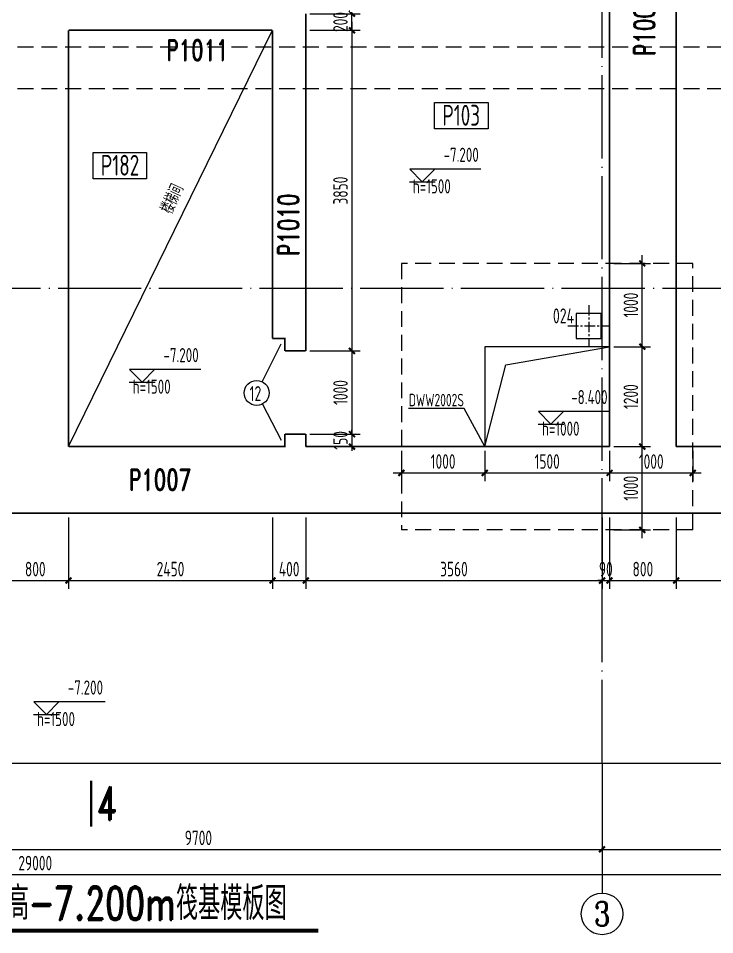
# Model space of a CAD drawing. Extents: x 214073 to 274589, y -287361 to -130190.
# Drawn here: x 235169 to 243536, y -216839 to -205833 of the extents above; entities that cross this region are included whole.
import ezdxf
from ezdxf.enums import TextEntityAlignment as Align

# ---------------------------------------------------------------- set-up
doc = ezdxf.new("R2010")
doc.units = 0
doc.header["$LTSCALE"] = 500
doc.header["$MEASUREMENT"] = 0
for name, pattern in [('CENTER', [2, 1.25, -0.25, 0.25, -0.25]), ('DASHED', [19.05, 12.7, -6.35]), ('DOTE', [2.42, 2, -0.2, 0.02, -0.2])]:
    doc.linetypes.add(name, pattern=pattern)
doc.layers.get('0').update_dxf_attribs({"linetype": 'CONTINUOUS'})
doc.layers.get('Defpoints').update_dxf_attribs({"linetype": 'CONTINUOUS'})
for name, color, linetype in [('1_3PR_CIVI_D', 7, 'CONTINUOUS'), ('1_3PR_CIVI_E', 7, 'CONTINUOUS'), ('AXIS', 3, 'CONTINUOUS'), ('AXIS_TEXT', 7, 'CONTINUOUS'), ('PRDWWP', 7, 'CONTINUOUS'), ('PRDWWP_CenterLine', 7, 'CONTINUOUS'), ('PRFWWT_Mark', 7, 'CONTINUOUS'), ('UNSET_OpenLine', 7, 'CONTINUOUS'), ('提资', 6, 'CONTINUOUS'), ('用于构件、墙体看线', 7, 'CONTINUOUS')]:
    doc.layers.add(name, color=color, linetype=linetype)
doc.styles.add('_TCH_AXIS', font='complex_.ttf', dxfattribs={"bigfont": 'GBCBIG'})
doc.styles.add('COMPLEX', font='COMPLEX')
doc.styles.add('romand', font='romand.shx', dxfattribs={"width": 0.7, "height": 200, "bigfont": 'OCHINESE.shx'})
doc.styles.add('TSSD_Dimension', font='Tssdeng.shx', dxfattribs={"width": 0.7, "bigfont": 'tssdchn.shx'})
doc.styles.add('TSSD_Label', font='Tssdeng.shx', dxfattribs={"width": 0.7, "bigfont": 'hztxt.shx'})
doc.styles.add('TSSD_Rein', font='Tssdeng.shx', dxfattribs={"width": 0.7, "bigfont": 'hztxt.shx'})
doc.styles.add('轴线', font='tssdeng.shx', dxfattribs={"width": 0.7, "bigfont": 'tssdchn.shx'})
doc.dimstyles.new('_TCH_ARCH&&100', dxfattribs={"dimtxt": 175, "dimasz": 50, "dimexe": 100, "dimexo": 50, "dimgap": 50, "dimtad": 1, "dimdec": 0, "dimtxsty": 'TSSD_Rein', "dimblk": 'ARCHTICK', "dimcen": 2.5, "dimdle": 100, "dimclrd": 3, "dimclrt": 7, "dimazin": 2, "dimtfac": 1, "dimtdec": 0, "dimtix": 1, "dimtmove": 2, "dimatfit": 3, "dimarcsym": 0})

# ---------------------------------------------------------------- blocks, each defined once
blk = doc.blocks.new('_AXISO')
blk.add_circle((0, 0), 0.5)
at = {"layer": 'AXIS_TEXT', "style": 'COMPLEX', "width": 1.041667}
blk.add_attdef('A', text='', height=0.56, dxfattribs=at).set_placement((-0.25, -0.28), (0.25, -0.28), align=Align.FIT)
blk = doc.blocks.new('_ArchTick')
at = {"color": 0, "const_width": 0.5}
blk.add_lwpolyline([(-0.71, -0.71), (0.71, 0.71)], dxfattribs=at)
blk = doc.blocks.new('*D2827')
at = {"layer": '1_3PR_CIVI_E', "color": 0, "linetype": 'ByBlock', "lineweight": -2, "transparency": 16777216}
for p, q in [((220873, -214827), (220873, -216217)), ((249873, -214827), (249873, -216217))]:
    blk.add_line(p, q, dxfattribs=at)
at = {"layer": '1_3PR_CIVI_E', "color": 3, "linetype": 'ByBlock', "lineweight": -2, "transparency": 16777216}
blk.add_line((220773, -216117), (249973, -216117), dxfattribs=at)
at = {"layer": 'Defpoints', "color": 0, "linetype": 'ByBlock', "transparency": 16777216}
for p in [(220873, -214777), (249873, -214777), (249873, -216117)]:
    blk.add_point(p, dxfattribs=at)
at = {"layer": '1_3PR_CIVI_E', "color": 3, "linetype": 'ByBlock', "lineweight": -2, "transparency": 16777216, "xscale": 50, "yscale": 50, "zscale": 50, "rotation": 180}
blk.add_blockref('_ArchTick', (220873, -216117), dxfattribs=at)
at = {"layer": '1_3PR_CIVI_E', "color": 3, "linetype": 'ByBlock', "lineweight": -2, "transparency": 16777216, "xscale": 50, "yscale": 50, "zscale": 50}
blk.add_blockref('_ArchTick', (249873, -216117), dxfattribs=at)
at = {"layer": '1_3PR_CIVI_E', "color": 7, "linetype": 'ByBlock', "transparency": 16777216, "insert": (235373, -215979), "char_height": 175, "attachment_point": 5, "style": 'TSSD_Rein'}
blk.add_mtext('\\A1;29000', dxfattribs=at)
blk = doc.blocks.new('*D2829')
at = {"layer": '1_3PR_CIVI_E', "color": 0, "linetype": 'ByBlock', "lineweight": -2, "transparency": 16777216}
for p, q in [((232483, -214827), (232483, -215914)), ((242183, -214827), (242183, -215914))]:
    blk.add_line(p, q, dxfattribs=at)
at = {"layer": '1_3PR_CIVI_E', "color": 3, "linetype": 'ByBlock', "lineweight": -2, "transparency": 16777216}
blk.add_line((232383, -215814), (242283, -215814), dxfattribs=at)
at = {"layer": 'Defpoints', "color": 0, "linetype": 'ByBlock', "transparency": 16777216}
for p in [(232483, -214777), (242183, -214777), (242183, -215814)]:
    blk.add_point(p, dxfattribs=at)
at = {"layer": '1_3PR_CIVI_E', "color": 3, "linetype": 'ByBlock', "lineweight": -2, "transparency": 16777216, "xscale": 50, "yscale": 50, "zscale": 50, "rotation": 180}
blk.add_blockref('_ArchTick', (232483, -215814), dxfattribs=at)
at = {"layer": '1_3PR_CIVI_E', "color": 3, "linetype": 'ByBlock', "lineweight": -2, "transparency": 16777216, "xscale": 50, "yscale": 50, "zscale": 50}
blk.add_blockref('_ArchTick', (242183, -215814), dxfattribs=at)
at = {"layer": '1_3PR_CIVI_E', "color": 7, "linetype": 'ByBlock', "transparency": 16777216, "insert": (237333, -215676), "char_height": 175, "attachment_point": 5, "style": 'TSSD_Rein'}
blk.add_mtext('\\A1;9700', dxfattribs=at)
blk = doc.blocks.new('*D2832')
at = {"layer": '1_3PR_CIVI_E', "color": 0, "linetype": 'ByBlock', "lineweight": -2, "transparency": 16777216}
for p, q in [((242183, -214827), (242183, -215914)), ((249873, -214827), (249873, -215914))]:
    blk.add_line(p, q, dxfattribs=at)
at = {"layer": '1_3PR_CIVI_E', "color": 3, "linetype": 'ByBlock', "lineweight": -2, "transparency": 16777216}
blk.add_line((242083, -215814), (249973, -215814), dxfattribs=at)
at = {"layer": 'Defpoints', "color": 0, "linetype": 'ByBlock', "transparency": 16777216}
for p in [(242183, -214777), (249873, -214777), (249873, -215814)]:
    blk.add_point(p, dxfattribs=at)
at = {"layer": '1_3PR_CIVI_E', "color": 3, "linetype": 'ByBlock', "lineweight": -2, "transparency": 16777216, "xscale": 50, "yscale": 50, "zscale": 50, "rotation": 180}
blk.add_blockref('_ArchTick', (242183, -215814), dxfattribs=at)
at = {"layer": '1_3PR_CIVI_E', "color": 3, "linetype": 'ByBlock', "lineweight": -2, "transparency": 16777216, "xscale": 50, "yscale": 50, "zscale": 50}
blk.add_blockref('_ArchTick', (249873, -215814), dxfattribs=at)
at = {"layer": '1_3PR_CIVI_E', "color": 7, "linetype": 'ByBlock', "transparency": 16777216, "insert": (246028, -215676), "char_height": 175, "attachment_point": 5, "style": 'TSSD_Rein'}
blk.add_mtext('\\A1;7690', dxfattribs=at)
blk = doc.blocks.new('*D2842')
at = {"layer": '1_3PR_CIVI_E', "color": 0, "linetype": 'ByBlock', "lineweight": -2, "transparency": 16777216}
for p, q in [((234973, -211827), (234973, -212685)), ((235773, -211827), (235773, -212685))]:
    blk.add_line(p, q, dxfattribs=at)
at = {"layer": '1_3PR_CIVI_E', "color": 3, "linetype": 'ByBlock', "lineweight": -2, "transparency": 16777216}
blk.add_line((234873, -212585), (235873, -212585), dxfattribs=at)
at = {"layer": 'Defpoints', "color": 0, "linetype": 'ByBlock', "transparency": 16777216}
for p in [(234973, -211777), (235773, -211777), (235773, -212585)]:
    blk.add_point(p, dxfattribs=at)
at = {"layer": '1_3PR_CIVI_E', "color": 3, "linetype": 'ByBlock', "lineweight": -2, "transparency": 16777216, "xscale": 50, "yscale": 50, "zscale": 50, "rotation": 180}
blk.add_blockref('_ArchTick', (234973, -212585), dxfattribs=at)
at = {"layer": '1_3PR_CIVI_E', "color": 3, "linetype": 'ByBlock', "lineweight": -2, "transparency": 16777216, "xscale": 50, "yscale": 50, "zscale": 50}
blk.add_blockref('_ArchTick', (235773, -212585), dxfattribs=at)
at = {"layer": '1_3PR_CIVI_E', "color": 7, "linetype": 'ByBlock', "transparency": 16777216, "insert": (235373, -212448), "char_height": 175, "attachment_point": 5, "style": 'TSSD_Rein'}
blk.add_mtext('\\A1;800', dxfattribs=at)
blk = doc.blocks.new('*D2843')
at = {"layer": '1_3PR_CIVI_E', "color": 0, "linetype": 'ByBlock', "lineweight": -2, "transparency": 16777216}
for p, q in [((235773, -211827), (235773, -212685)), ((238223, -211827), (238223, -212685))]:
    blk.add_line(p, q, dxfattribs=at)
at = {"layer": '1_3PR_CIVI_E', "color": 3, "linetype": 'ByBlock', "lineweight": -2, "transparency": 16777216}
blk.add_line((235673, -212585), (238323, -212585), dxfattribs=at)
at = {"layer": 'Defpoints', "color": 0, "linetype": 'ByBlock', "transparency": 16777216}
for p in [(235773, -211777), (238223, -211777, 0), (238223, -212585)]:
    blk.add_point(p, dxfattribs=at)
at = {"layer": '1_3PR_CIVI_E', "color": 3, "linetype": 'ByBlock', "lineweight": -2, "transparency": 16777216, "xscale": 50, "yscale": 50, "zscale": 50, "rotation": 180}
blk.add_blockref('_ArchTick', (235773, -212585), dxfattribs=at)
at = {"layer": '1_3PR_CIVI_E', "color": 3, "linetype": 'ByBlock', "lineweight": -2, "transparency": 16777216, "xscale": 50, "yscale": 50, "zscale": 50}
blk.add_blockref('_ArchTick', (238223, -212585), dxfattribs=at)
at = {"layer": '1_3PR_CIVI_E', "color": 7, "linetype": 'ByBlock', "transparency": 16777216, "insert": (236998, -212448), "char_height": 175, "attachment_point": 5, "style": 'TSSD_Rein'}
blk.add_mtext('\\A1;2450', dxfattribs=at)
blk = doc.blocks.new('*D2846')
at = {"layer": '1_3PR_CIVI_E', "color": 0, "linetype": 'ByBlock', "lineweight": -2, "transparency": 16777216}
for p, q in [((238223, -211827), (238223, -212685)), ((238623, -211827), (238623, -212685))]:
    blk.add_line(p, q, dxfattribs=at)
at = {"layer": '1_3PR_CIVI_E', "color": 3, "linetype": 'ByBlock', "lineweight": -2, "transparency": 16777216}
blk.add_line((238123, -212585), (238723, -212585), dxfattribs=at)
at = {"layer": 'Defpoints', "color": 0, "linetype": 'ByBlock', "transparency": 16777216}
for p in [(238223, -211777, 0), (238623, -211777), (238623, -212585)]:
    blk.add_point(p, dxfattribs=at)
at = {"layer": '1_3PR_CIVI_E', "color": 3, "linetype": 'ByBlock', "lineweight": -2, "transparency": 16777216, "xscale": 50, "yscale": 50, "zscale": 50, "rotation": 180}
blk.add_blockref('_ArchTick', (238223, -212585), dxfattribs=at)
at = {"layer": '1_3PR_CIVI_E', "color": 3, "linetype": 'ByBlock', "lineweight": -2, "transparency": 16777216, "xscale": 50, "yscale": 50, "zscale": 50}
blk.add_blockref('_ArchTick', (238623, -212585), dxfattribs=at)
at = {"layer": '1_3PR_CIVI_E', "color": 7, "linetype": 'ByBlock', "transparency": 16777216, "insert": (238423, -212448), "char_height": 175, "attachment_point": 5, "style": 'TSSD_Rein'}
blk.add_mtext('\\A1;400', dxfattribs=at)
blk = doc.blocks.new('*D2847')
at = {"layer": '1_3PR_CIVI_E', "color": 0, "linetype": 'ByBlock', "lineweight": -2, "transparency": 16777216}
for p, q in [((238623, -211827), (238623, -212685)), ((242183, -211827), (242183, -212685))]:
    blk.add_line(p, q, dxfattribs=at)
at = {"layer": '1_3PR_CIVI_E', "color": 3, "linetype": 'ByBlock', "lineweight": -2, "transparency": 16777216}
blk.add_line((238523, -212585), (242283, -212585), dxfattribs=at)
at = {"layer": 'Defpoints', "color": 0, "linetype": 'ByBlock', "transparency": 16777216}
for p in [(238623, -211777), (242183, -211777, 0), (242183, -212585)]:
    blk.add_point(p, dxfattribs=at)
at = {"layer": '1_3PR_CIVI_E', "color": 3, "linetype": 'ByBlock', "lineweight": -2, "transparency": 16777216, "xscale": 50, "yscale": 50, "zscale": 50, "rotation": 180}
blk.add_blockref('_ArchTick', (238623, -212585), dxfattribs=at)
at = {"layer": '1_3PR_CIVI_E', "color": 3, "linetype": 'ByBlock', "lineweight": -2, "transparency": 16777216, "xscale": 50, "yscale": 50, "zscale": 50}
blk.add_blockref('_ArchTick', (242183, -212585), dxfattribs=at)
at = {"layer": '1_3PR_CIVI_E', "color": 7, "linetype": 'ByBlock', "transparency": 16777216, "insert": (240403, -212448), "char_height": 175, "attachment_point": 5, "style": 'TSSD_Rein'}
blk.add_mtext('\\A1;3560', dxfattribs=at)
blk = doc.blocks.new('*D2788')
at = {"layer": '1_3PR_CIVI_E', "color": 0, "linetype": 'ByBlock', "lineweight": -2, "transparency": 16777216}
for p, q in [((242273, -211827), (242273, -212685)), ((243073, -211827), (243073, -212685))]:
    blk.add_line(p, q, dxfattribs=at)
at = {"layer": '1_3PR_CIVI_E', "color": 3, "linetype": 'ByBlock', "lineweight": -2, "transparency": 16777216}
blk.add_line((242173, -212585), (243173, -212585), dxfattribs=at)
at = {"layer": 'Defpoints', "color": 0, "linetype": 'ByBlock', "transparency": 16777216}
for p in [(242273, -211777), (243073, -211777), (243073, -212585)]:
    blk.add_point(p, dxfattribs=at)
at = {"layer": '1_3PR_CIVI_E', "color": 3, "linetype": 'ByBlock', "lineweight": -2, "transparency": 16777216, "xscale": 50, "yscale": 50, "zscale": 50, "rotation": 180}
blk.add_blockref('_ArchTick', (242273, -212585), dxfattribs=at)
at = {"layer": '1_3PR_CIVI_E', "color": 3, "linetype": 'ByBlock', "lineweight": -2, "transparency": 16777216, "xscale": 50, "yscale": 50, "zscale": 50}
blk.add_blockref('_ArchTick', (243073, -212585), dxfattribs=at)
at = {"layer": '1_3PR_CIVI_E', "color": 7, "linetype": 'ByBlock', "transparency": 16777216, "insert": (242673, -212448), "char_height": 175, "attachment_point": 5, "style": 'TSSD_Rein'}
blk.add_mtext('\\A1;800', dxfattribs=at)
blk = doc.blocks.new('*D2789')
at = {"layer": '1_3PR_CIVI_E', "color": 0, "linetype": 'ByBlock', "lineweight": -2, "transparency": 16777216}
for p, q in [((243073, -211827), (243073, -212685)), ((249073, -211827), (249073, -212685))]:
    blk.add_line(p, q, dxfattribs=at)
at = {"layer": '1_3PR_CIVI_E', "color": 3, "linetype": 'ByBlock', "lineweight": -2, "transparency": 16777216}
blk.add_line((242973, -212585), (249173, -212585), dxfattribs=at)
at = {"layer": 'Defpoints', "color": 0, "linetype": 'ByBlock', "transparency": 16777216}
for p in [(243073, -211777), (249073, -211777, 0), (249073, -212585)]:
    blk.add_point(p, dxfattribs=at)
at = {"layer": '1_3PR_CIVI_E', "color": 3, "linetype": 'ByBlock', "lineweight": -2, "transparency": 16777216, "xscale": 50, "yscale": 50, "zscale": 50, "rotation": 180}
blk.add_blockref('_ArchTick', (243073, -212585), dxfattribs=at)
at = {"layer": '1_3PR_CIVI_E', "color": 3, "linetype": 'ByBlock', "lineweight": -2, "transparency": 16777216, "xscale": 50, "yscale": 50, "zscale": 50}
blk.add_blockref('_ArchTick', (249073, -212585), dxfattribs=at)
at = {"layer": '1_3PR_CIVI_E', "color": 7, "linetype": 'ByBlock', "transparency": 16777216, "insert": (246073, -212448), "char_height": 175, "attachment_point": 5, "style": 'TSSD_Rein'}
blk.add_mtext('\\A1;6000', dxfattribs=at)
blk = doc.blocks.new('*D2792')
at = {"layer": '1_3PR_CIVI_E', "color": 0, "linetype": 'ByBlock', "lineweight": -2, "transparency": 16777216}
for p, q in [((242183, -211827), (242183, -212685)), ((242273, -211827), (242273, -212685))]:
    blk.add_line(p, q, dxfattribs=at)
at = {"layer": '1_3PR_CIVI_E', "color": 3, "linetype": 'ByBlock', "lineweight": -2, "transparency": 16777216}
for p, q in [((242183, -212585), (242133, -212585)), ((242183, -212585), (242273, -212585)), ((242273, -212585), (242323, -212585))]:
    blk.add_line(p, q, dxfattribs=at)
at = {"layer": 'Defpoints', "color": 0, "linetype": 'ByBlock', "transparency": 16777216}
for p in [(242183, -211777, 0), (242273, -211777), (242273, -212585)]:
    blk.add_point(p, dxfattribs=at)
at = {"layer": '1_3PR_CIVI_E', "color": 3, "linetype": 'ByBlock', "lineweight": -2, "transparency": 16777216, "xscale": 50, "yscale": 50, "zscale": 50}
blk.add_blockref('_ArchTick', (242183, -212585), dxfattribs=at)
at = {"layer": '1_3PR_CIVI_E', "color": 3, "linetype": 'ByBlock', "lineweight": -2, "transparency": 16777216, "xscale": 50, "yscale": 50, "zscale": 50, "rotation": 180}
blk.add_blockref('_ArchTick', (242273, -212585), dxfattribs=at)
at = {"layer": '1_3PR_CIVI_E', "color": 7, "linetype": 'ByBlock', "transparency": 16777216, "insert": (242228, -212448), "char_height": 175, "attachment_point": 5, "style": 'TSSD_Rein'}
blk.add_mtext('\\A1;90', dxfattribs=at)
blk = doc.blocks.new('*D2793')
at = {"layer": '1_3PR_CIVI_E', "color": 3, "linetype": 'ByBlock', "lineweight": -2, "transparency": 16777216}
blk.add_line((242666, -211077), (242666, -209677), dxfattribs=at)
at = {"layer": '1_3PR_CIVI_E', "color": 0, "linetype": 'ByBlock', "lineweight": -2, "transparency": 16777216}
for p, q in [((242323, -209777), (242766, -209777)), ((242323, -210977), (242766, -210977))]:
    blk.add_line(p, q, dxfattribs=at)
at = {"layer": 'Defpoints', "color": 0, "linetype": 'ByBlock', "transparency": 16777216}
for p in [(242273, -209777, 0), (242666, -209777), (242273, -210977, 0)]:
    blk.add_point(p, dxfattribs=at)
at = {"layer": '1_3PR_CIVI_E', "color": 3, "linetype": 'ByBlock', "lineweight": -2, "transparency": 16777216, "xscale": 50, "yscale": 50, "zscale": 50}
for p, rotation in [((242666, -209777), 90), ((242666, -210977), 270)]:
    blk.add_blockref('_ArchTick', p, dxfattribs=dict(at, rotation=rotation))
at = {"layer": '1_3PR_CIVI_E', "color": 7, "linetype": 'ByBlock', "transparency": 16777216, "insert": (242529, -210377), "char_height": 175, "attachment_point": 5, "rotation": 90, "style": 'TSSD_Rein'}
blk.add_mtext('\\A1;1200', dxfattribs=at)
blk = doc.blocks.new('*D2795')
at = {"layer": '1_3PR_CIVI_E', "color": 0, "linetype": 'ByBlock', "lineweight": -2, "transparency": 16777216}
for p, q in [((238673, -205777), (239278, -205777)), ((238673, -205977), (239278, -205977))]:
    blk.add_line(p, q, dxfattribs=at)
at = {"layer": '1_3PR_CIVI_E', "color": 3, "linetype": 'ByBlock', "lineweight": -2, "transparency": 16777216}
for p, q in [((239178, -205777), (239178, -205727)), ((239178, -205977), (239178, -205777)), ((239178, -205977), (239178, -206027))]:
    blk.add_line(p, q, dxfattribs=at)
at = {"layer": 'Defpoints', "color": 0, "linetype": 'ByBlock', "transparency": 16777216}
for p in [(238623, -205777, 0), (239178, -205777), (238623, -205977, 0)]:
    blk.add_point(p, dxfattribs=at)
at = {"layer": '1_3PR_CIVI_E', "color": 3, "linetype": 'ByBlock', "lineweight": -2, "transparency": 16777216, "xscale": 50, "yscale": 50, "zscale": 50}
for p, rotation in [((239178, -205777), 270), ((239178, -205977), 90)]:
    blk.add_blockref('_ArchTick', p, dxfattribs=dict(at, rotation=rotation))
at = {"layer": '1_3PR_CIVI_E', "color": 7, "linetype": 'ByBlock', "transparency": 16777216, "insert": (239040, -205877), "char_height": 175, "attachment_point": 5, "rotation": 90, "style": 'TSSD_Rein'}
blk.add_mtext('\\A1;200', dxfattribs=at)
blk = doc.blocks.new('*D2796')
at = {"layer": '1_3PR_CIVI_E', "color": 3, "linetype": 'ByBlock', "lineweight": -2, "transparency": 16777216}
blk.add_line((239178, -205877), (239178, -209927), dxfattribs=at)
at = {"layer": '1_3PR_CIVI_E', "color": 0, "linetype": 'ByBlock', "lineweight": -2, "transparency": 16777216}
for p, q in [((238673, -205977), (239278, -205977)), ((238673, -209827), (239278, -209827))]:
    blk.add_line(p, q, dxfattribs=at)
at = {"layer": 'Defpoints', "color": 0, "linetype": 'ByBlock', "transparency": 16777216}
for p in [(238623, -205977, 0), (238623, -209827, 0), (239178, -209827)]:
    blk.add_point(p, dxfattribs=at)
at = {"layer": '1_3PR_CIVI_E', "color": 3, "linetype": 'ByBlock', "lineweight": -2, "transparency": 16777216, "xscale": 50, "yscale": 50, "zscale": 50}
for p, rotation in [((239178, -205977), 90), ((239178, -209827), 270)]:
    blk.add_blockref('_ArchTick', p, dxfattribs=dict(at, rotation=rotation))
at = {"layer": '1_3PR_CIVI_E', "color": 7, "linetype": 'ByBlock', "transparency": 16777216, "insert": (239040, -207902), "char_height": 175, "attachment_point": 5, "rotation": 90, "style": 'TSSD_Rein'}
blk.add_mtext('\\A1;3850', dxfattribs=at)
blk = doc.blocks.new('*D2797')
at = {"layer": '1_3PR_CIVI_E', "color": 3, "linetype": 'ByBlock', "lineweight": -2, "transparency": 16777216}
blk.add_line((239178, -209727), (239178, -210927), dxfattribs=at)
at = {"layer": '1_3PR_CIVI_E', "color": 0, "linetype": 'ByBlock', "lineweight": -2, "transparency": 16777216}
for p, q in [((238673, -209827), (239278, -209827)), ((238673, -210827), (239278, -210827))]:
    blk.add_line(p, q, dxfattribs=at)
at = {"layer": 'Defpoints', "color": 0, "linetype": 'ByBlock', "transparency": 16777216}
for p in [(238623, -209827, 0), (238623, -210827, 0), (239178, -210827)]:
    blk.add_point(p, dxfattribs=at)
at = {"layer": '1_3PR_CIVI_E', "color": 3, "linetype": 'ByBlock', "lineweight": -2, "transparency": 16777216, "xscale": 50, "yscale": 50, "zscale": 50}
for p, rotation in [((239178, -209827), 90), ((239178, -210827), 270)]:
    blk.add_blockref('_ArchTick', p, dxfattribs=dict(at, rotation=rotation))
at = {"layer": '1_3PR_CIVI_E', "color": 7, "linetype": 'ByBlock', "transparency": 16777216, "insert": (239040, -210327), "char_height": 175, "attachment_point": 5, "rotation": 90, "style": 'TSSD_Rein'}
blk.add_mtext('\\A1;1000', dxfattribs=at)
blk = doc.blocks.new('*D2798')
at = {"layer": '1_3PR_CIVI_E', "color": 0, "linetype": 'ByBlock', "lineweight": -2, "transparency": 16777216}
for p, q in [((238673, -210827), (239278, -210827)), ((238673, -210977), (239278, -210977))]:
    blk.add_line(p, q, dxfattribs=at)
at = {"layer": '1_3PR_CIVI_E', "color": 3, "linetype": 'ByBlock', "lineweight": -2, "transparency": 16777216}
for p, q in [((239178, -210827), (239178, -210777)), ((239178, -210827), (239178, -210977)), ((239178, -210977), (239178, -211027))]:
    blk.add_line(p, q, dxfattribs=at)
at = {"layer": 'Defpoints', "color": 0, "linetype": 'ByBlock', "transparency": 16777216}
for p in [(238623, -210827, 0), (238623, -210977, 0), (239178, -210977)]:
    blk.add_point(p, dxfattribs=at)
at = {"layer": '1_3PR_CIVI_E', "color": 3, "linetype": 'ByBlock', "lineweight": -2, "transparency": 16777216, "xscale": 50, "yscale": 50, "zscale": 50}
for p, rotation in [((239178, -210827), 270), ((239178, -210977), 90)]:
    blk.add_blockref('_ArchTick', p, dxfattribs=dict(at, rotation=rotation))
at = {"layer": '1_3PR_CIVI_E', "color": 7, "linetype": 'ByBlock', "transparency": 16777216, "insert": (239040, -210902), "char_height": 175, "attachment_point": 5, "rotation": 90, "style": 'TSSD_Rein'}
blk.add_mtext('\\A1;150', dxfattribs=at)
blk = doc.blocks.new('*D2898')
at = {"layer": '1_3PR_CIVI_E', "color": 0, "linetype": 'ByBlock', "lineweight": -2, "transparency": 16777216}
for p, q in [((242323, -208777), (242766, -208777)), ((242323, -209777), (242766, -209777))]:
    blk.add_line(p, q, dxfattribs=at)
at = {"layer": '1_3PR_CIVI_E', "color": 3, "linetype": 'ByBlock', "lineweight": -2, "transparency": 16777216}
blk.add_line((242666, -209877), (242666, -208677), dxfattribs=at)
at = {"layer": 'Defpoints', "color": 0, "linetype": 'ByBlock', "transparency": 16777216}
for p in [(242273, -208777, 0), (242666, -208777), (242273, -209777, 0)]:
    blk.add_point(p, dxfattribs=at)
at = {"layer": '1_3PR_CIVI_E', "color": 3, "linetype": 'ByBlock', "lineweight": -2, "transparency": 16777216, "xscale": 50, "yscale": 50, "zscale": 50}
for p, rotation in [((242666, -208777), 90), ((242666, -209777), 270)]:
    blk.add_blockref('_ArchTick', p, dxfattribs=dict(at, rotation=rotation))
at = {"layer": '1_3PR_CIVI_E', "color": 7, "linetype": 'ByBlock', "transparency": 16777216, "insert": (242529, -209277), "char_height": 175, "attachment_point": 5, "rotation": 90, "style": 'TSSD_Rein'}
blk.add_mtext('\\A1;1000', dxfattribs=at)
blk = doc.blocks.new('*D2899')
at = {"layer": '1_3PR_CIVI_E', "color": 0, "linetype": 'ByBlock', "lineweight": -2, "transparency": 16777216}
for p, q in [((242323, -210977), (242766, -210977)), ((242323, -211977), (242766, -211977))]:
    blk.add_line(p, q, dxfattribs=at)
at = {"layer": '1_3PR_CIVI_E', "color": 3, "linetype": 'ByBlock', "lineweight": -2, "transparency": 16777216}
blk.add_line((242666, -212077), (242666, -210877), dxfattribs=at)
at = {"layer": 'Defpoints', "color": 0, "linetype": 'ByBlock', "transparency": 16777216}
for p in [(242273, -210977, 0), (242666, -210977), (242273, -211977, 0)]:
    blk.add_point(p, dxfattribs=at)
at = {"layer": '1_3PR_CIVI_E', "color": 3, "linetype": 'ByBlock', "lineweight": -2, "transparency": 16777216, "xscale": 50, "yscale": 50, "zscale": 50}
for p, rotation in [((242666, -210977), 90), ((242666, -211977), 270)]:
    blk.add_blockref('_ArchTick', p, dxfattribs=dict(at, rotation=rotation))
at = {"layer": '1_3PR_CIVI_E', "color": 7, "linetype": 'ByBlock', "transparency": 16777216, "insert": (242529, -211477), "char_height": 175, "attachment_point": 5, "rotation": 90, "style": 'TSSD_Rein'}
blk.add_mtext('\\A1;1000', dxfattribs=at)
blk = doc.blocks.new('*D2902')
at = {"layer": '1_3PR_CIVI_E', "color": 0, "linetype": 'ByBlock', "lineweight": -2, "transparency": 16777216}
for p, q in [((240773, -211027), (240773, -211393)), ((242273, -211027), (242273, -211393))]:
    blk.add_line(p, q, dxfattribs=at)
at = {"layer": '1_3PR_CIVI_E', "color": 3, "linetype": 'ByBlock', "lineweight": -2, "transparency": 16777216}
blk.add_line((240673, -211293), (242373, -211293), dxfattribs=at)
at = {"layer": 'Defpoints', "color": 0, "linetype": 'ByBlock', "transparency": 16777216}
for p in [(240773, -210977, 0), (242273, -210977, 0), (242273, -211293)]:
    blk.add_point(p, dxfattribs=at)
at = {"layer": '1_3PR_CIVI_E', "color": 3, "linetype": 'ByBlock', "lineweight": -2, "transparency": 16777216, "xscale": 50, "yscale": 50, "zscale": 50, "rotation": 180}
blk.add_blockref('_ArchTick', (240773, -211293), dxfattribs=at)
at = {"layer": '1_3PR_CIVI_E', "color": 3, "linetype": 'ByBlock', "lineweight": -2, "transparency": 16777216, "xscale": 50, "yscale": 50, "zscale": 50}
blk.add_blockref('_ArchTick', (242273, -211293), dxfattribs=at)
at = {"layer": '1_3PR_CIVI_E', "color": 7, "linetype": 'ByBlock', "transparency": 16777216, "insert": (241523, -211156), "char_height": 175, "attachment_point": 5, "style": 'TSSD_Rein'}
blk.add_mtext('\\A1;1500', dxfattribs=at)
blk = doc.blocks.new('*D2903')
at = {"layer": '1_3PR_CIVI_E', "color": 0, "linetype": 'ByBlock', "lineweight": -2, "transparency": 16777216}
for p, q in [((242273, -211027), (242273, -211393)), ((243273, -211027), (243273, -211393))]:
    blk.add_line(p, q, dxfattribs=at)
at = {"layer": '1_3PR_CIVI_E', "color": 3, "linetype": 'ByBlock', "lineweight": -2, "transparency": 16777216}
blk.add_line((242173, -211293), (243373, -211293), dxfattribs=at)
at = {"layer": 'Defpoints', "color": 0, "linetype": 'ByBlock', "transparency": 16777216}
for p in [(242273, -210977, 0), (243273, -210977, 0), (243273, -211293)]:
    blk.add_point(p, dxfattribs=at)
at = {"layer": '1_3PR_CIVI_E', "color": 3, "linetype": 'ByBlock', "lineweight": -2, "transparency": 16777216, "xscale": 50, "yscale": 50, "zscale": 50, "rotation": 180}
blk.add_blockref('_ArchTick', (242273, -211293), dxfattribs=at)
at = {"layer": '1_3PR_CIVI_E', "color": 3, "linetype": 'ByBlock', "lineweight": -2, "transparency": 16777216, "xscale": 50, "yscale": 50, "zscale": 50}
blk.add_blockref('_ArchTick', (243273, -211293), dxfattribs=at)
at = {"layer": '1_3PR_CIVI_E', "color": 7, "linetype": 'ByBlock', "transparency": 16777216, "insert": (242773, -211156), "char_height": 175, "attachment_point": 5, "style": 'TSSD_Rein'}
blk.add_mtext('\\A1;1000', dxfattribs=at)
blk = doc.blocks.new('*D2904')
at = {"layer": '1_3PR_CIVI_E', "color": 0, "linetype": 'ByBlock', "lineweight": -2, "transparency": 16777216}
for p, q in [((239773, -211027), (239773, -211393)), ((240773, -211027), (240773, -211393))]:
    blk.add_line(p, q, dxfattribs=at)
at = {"layer": '1_3PR_CIVI_E', "color": 3, "linetype": 'ByBlock', "lineweight": -2, "transparency": 16777216}
blk.add_line((239673, -211293), (240873, -211293), dxfattribs=at)
at = {"layer": 'Defpoints', "color": 0, "linetype": 'ByBlock', "transparency": 16777216}
for p in [(239773, -210977, 0), (240773, -210977, 0), (240773, -211293)]:
    blk.add_point(p, dxfattribs=at)
at = {"layer": '1_3PR_CIVI_E', "color": 3, "linetype": 'ByBlock', "lineweight": -2, "transparency": 16777216, "xscale": 50, "yscale": 50, "zscale": 50, "rotation": 180}
blk.add_blockref('_ArchTick', (239773, -211293), dxfattribs=at)
at = {"layer": '1_3PR_CIVI_E', "color": 3, "linetype": 'ByBlock', "lineweight": -2, "transparency": 16777216, "xscale": 50, "yscale": 50, "zscale": 50}
blk.add_blockref('_ArchTick', (240773, -211293), dxfattribs=at)
at = {"layer": '1_3PR_CIVI_E', "color": 7, "linetype": 'ByBlock', "transparency": 16777216, "insert": (240273, -211156), "char_height": 175, "attachment_point": 5, "style": 'TSSD_Rein'}
blk.add_mtext('\\A1;1000', dxfattribs=at)

msp = doc.modelspace()

# ---------------------------------------------------------------- linework, layer by layer
for p, q in [((238100, -210198), (238327.7, -209743.2)), ((238102, -210465.3), (238328.2, -210901.3))]:
    msp.add_line(p, q)
at = {"color": 4}
msp.add_circle((238032.9, -210332.1), 150, dxfattribs=at)
at = {"layer": '1_3PR_CIVI_D', "color": 1, "const_width": 20}
for points in [[(242273.1, -210976.9), (242273.1, -196976.9)], [(243073.1, -196976.9), (243073.1, -210976.9)], [(238623.1, -209826.9), (238623.1, -205776.9)], [(235773.1, -205976.9), (238223.1, -205976.9)], [(235773.1, -205976.9), (235773.1, -210976.9)], [(238223.1, -205976.9), (238223.1, -209676.9)], [(238223.1, -209456.9), (238223.1, -205976.9)], [(238223.1, -209676.9), (238373.1, -209676.9), (238373.1, -209826.9)], [(238623.1, -209826.9), (238373.1, -209826.9)], [(238223.1, -210976.9), (238373.1, -210976.9), (238373.1, -210826.9)], [(238623.1, -210826.9), (238373.1, -210826.9)], [(238623.1, -210826.9), (238623.1, -210976.9)], [(238223.1, -210976.9), (235773.1, -210976.9)], [(238623.1, -210976.9), (238623.1, -210976.9)], [(242273.1, -210976.9), (238623.1, -210976.9)], [(243073.1, -210976.9), (249073.1, -210976.9)], [(220873.1, -211776.9), (249873.1, -211776.9)]]:
    msp.add_lwpolyline(points, dxfattribs=at)
at = {"layer": '1_3PR_CIVI_D'}
msp.add_lwpolyline([(220873.1, -211776.9), (220873.1, -214776.9), (249873.1, -214776.9), (249873.1, -211776.9)], dxfattribs=at)
at = {"layer": '1_3PR_CIVI_E', "color": 6, "linetype": 'DOTE'}
for p, q in [((242183.1, -214776.9), (242183.1, -195176.7)), ((251167.1, -209076.9), (220873.1, -209076.9, 0))]:
    msp.add_line(p, q, dxfattribs=at)
at = {"layer": '1_3PR_CIVI_E', "color": 0, "linetype": 'ByBlock'}
for p, q in [((235773.1, -210976.9), (238223.1, -205976.9)), ((240022.2, -207795, 0), (239872.2, -207645, 0)), ((240727.2, -207645, 0), (239872.2, -207645, 0)), ((240022.2, -207795, 0), (240172.2, -207645, 0)), ((239867.3, -207795, 0), (240177.2, -207795, 0)), ((236656.9, -210201.2, 0), (236506.9, -210051.2, 0)), ((237361.9, -210051.2, 0), (236506.9, -210051.2, 0)), ((236656.9, -210201.2, 0), (236806.9, -210051.2, 0)), ((236502, -210201.2, 0), (236811.9, -210201.2, 0)), ((241569.3, -210705.3, 0), (241419.3, -210555.3, 0)), ((242274.3, -210555.3, 0), (241419.3, -210555.3, 0)), ((241569.3, -210705.3, 0), (241719.3, -210555.3, 0)), ((241414.3, -210705.3, 0), (241724.2, -210705.3, 0)), ((235507.4, -214193.5), (235357.4, -214043.5)), ((236212.4, -214043.5), (235357.4, -214043.5)), ((235507.4, -214193.5), (235657.4, -214043.5)), ((235352.5, -214193.5), (235662.4, -214193.5))]:
    msp.add_line(p, q, dxfattribs=at)
at = {"layer": '1_3PR_CIVI_E', "color": 6, "linetype": 'ByBlock', "elevation": 0}
for points in [[(240169.9, -206845.3), (240812.9, -206845.3), (240812.9, -207158.3), (240169.9, -207158.3)], [(236067, -207445.8), (236710, -207445.8), (236710, -207758.8), (236067, -207758.8)]]:
    msp.add_lwpolyline(points, close=True, dxfattribs=at)
at = {"layer": '1_3PR_CIVI_E', "color": 2, "const_width": 30}
msp.add_lwpolyline([(236044.6, -215539.6), (236044.6, -214989.8)], dxfattribs=at)
at = {"layer": '1_3PR_CIVI_E', "color": 1, "linetype": 'ByBlock', "const_width": 50}
msp.add_lwpolyline([(234645.2, -216790.8), (238773.9, -216790.8)], dxfattribs=at)
at = {"layer": 'AXIS'}
msp.add_line((242183.1, -214776.9), (242183.1, -216338.7), dxfattribs=at)
at = {"layer": 'PRDWWP', "color": 3}
msp.add_lwpolyline([(242173.1, -209376.9), (241873.1, -209376.9), (241873.1, -209676.9), (242173.1, -209676.9)], close=True, dxfattribs=at)
at = {"layer": 'PRFWWT_Mark', "color": 3}
for p, q in [((240527.5, -210519.7), (239855.5, -210519.7)), ((240773.1, -210976.9), (240527.5, -210519.7))]:
    msp.add_line(p, q, dxfattribs=at)
at = {"layer": 'UNSET_OpenLine'}
for points in [[(240773.1, -210976.9), (241025.8, -209996.1), (242273.1, -209776.9)], [(242273.1, -209776.9), (240773.1, -209776.9), (240773.1, -210976.9)]]:
    msp.add_lwpolyline(points, dxfattribs=at)
at = {"layer": '提资', "color": 254, "linetype": 'CENTER', "ltscale": 0.2}
for p, q in [((242023.1, -209276.9), (242023.1, -209776.9)), ((241773.1, -209526.9), (242273.1, -209526.9))]:
    msp.add_line(p, q, dxfattribs=at)
at = {"layer": '用于构件、墙体看线', "linetype": 'DASHED', "ltscale": 0.03}
for p, q in [((220873.1, -206176.9), (249873.1, -206176.9)), ((220873.1, -206676.9), (249873.1, -206676.9)), ((243273.1, -208776.9), (239773.1, -208776.9)), ((239773.1, -208776.9), (239773.1, -211976.9)), ((243273.1, -211976.9), (243273.1, -208776.9)), ((243273.1, -211976.9), (239773.1, -211976.9))]:
    msp.add_line(p, q, dxfattribs=at)

# ---------------------------------------------------------------- block references
at = {"layer": 'AXIS'}
ref = msp.add_blockref('_AXISO', (242183.1, -216588.7), dxfattribs=dict(at, xscale=500, yscale=500, zscale=500))
ref.add_attrib('A', '3', dxfattribs={"layer": 'AXIS_TEXT', "height": 291.2, "style": '_TCH_AXIS', "width": 0.699409}).set_placement((242086.1, -216734.3), (242280.2, -216734.3), align=Align.FIT)

# ---------------------------------------------------------------- texts
at = {"style": '轴线', "width": 0.7}
msp.add_text('12', height=180, dxfattribs=at).set_placement((237946.7, -210429.9))
at = {"layer": '1_3PR_CIVI_E', "color": 7, "style": 'romand', "width": 0.7}
for s, p in [('P1004', (242815.7, -206286.1)), ('P1010', (238537.8, -208687.5))]:
    msp.add_text(s, height=250, rotation=90, dxfattribs=at).set_placement(p)
at = {"layer": '1_3PR_CIVI_E', "color": 7, "width": 0.7}
for s, height, style, p in [('P1011', 250, 'romand', (236946, -206339.7)), ('P103', 250, 'TSSD_Rein', (240263.9, -207122.1, 0)), ('P182', 250, 'TSSD_Rein', (236161, -207722.6, 0)), ('P1007', 250, 'romand', (236496.8, -211499.7)), ('4', 400, 'romand', (236110.6, -215461)), ('标高-7.200m筏基模板图', 400, 'romand', (234767.7, -216662))]:
    msp.add_text(s, height=height, dxfattribs=dict(at, style=style)).set_placement(p)
at = {"layer": '1_3PR_CIVI_E', "color": 0, "linetype": 'ByBlock', "style": 'TSSD_Label', "width": 0.7}
for s, p in [('-7.200', (240701.9, -207607.9, 0)), ('h=1500', (240364.9, -207986.6, 0)), ('-7.200', (237336.5, -210014.1, 0)), ('h=1500', (236999.6, -210392.8, 0)), ('-8.400', (242248.9, -210518.2, 0)), ('h=1000', (241912, -210896.9, 0)), ('-7.200', (236187, -214006.4)), ('h=1500', (235850.1, -214385.1))]:
    msp.add_text(s, height=170, dxfattribs=at).set_placement(p, align=Align.BOTTOM_RIGHT)
msp.add_text('楼梯间', height=170, rotation=65.41839, dxfattribs=at).set_placement((237212.9, -207894, 0), align=Align.BOTTOM_RIGHT)
at = {"layer": 'PRDWWP_CenterLine', "color": 3, "style": 'TSSD_Dimension', "width": 0.7}
msp.add_text('024', height=180, dxfattribs=at).set_placement((241719.7, -209406.6), align=Align.MIDDLE_CENTER)
at = {"layer": 'PRFWWT_Mark', "color": 3, "style": 'TSSD_Rein', "width": 0.7}
msp.add_text('DWW2002S', height=150, dxfattribs=at).set_placement((240191.5, -210417.8), align=Align.MIDDLE_CENTER)

# ---------------------------------------------------------------- dimensions: what is measured, and where the dimension line sits
at = {"layer": '1_3PR_CIVI_E', "color": 3, "linetype": 'ByBlock'}
for base, p1, p2, picture, middle in [((239177.8, -205776.9, 0), (238623.1, -205976.9), (238623.1, -205776.9), '*D2795', (239040.3, -205876.9, 0)), ((239177.8, -209826.9, 0), (238623.1, -205976.9), (238623.1, -209826.9), '*D2796', (239040.3, -207901.9, 0)), ((242666.4, -208776.9, 0), (242273.1, -209776.9), (242273.1, -208776.9), '*D2898', (242528.9, -209276.9, 0)), ((239177.8, -210826.9, 0), (238623.1, -209826.9), (238623.1, -210826.9), '*D2797', (239040.3, -210326.9, 0)), ((242666.4, -209776.9, 0), (242273.1, -210976.9), (242273.1, -209776.9), '*D2793', (242528.9, -210376.9, 0)), ((239177.8, -210976.9, 0), (238623.1, -210826.9), (238623.1, -210976.9), '*D2798', (239040.3, -210901.9, 0)), ((242666.4, -210976.9, 0), (242273.1, -211976.9), (242273.1, -210976.9), '*D2899', (242528.9, -211476.9, 0))]:
    dim = msp.add_linear_dim(base=base, p1=p1, p2=p2, angle=90, dimstyle='_TCH_ARCH&&100', override={"dimfxl": 250}, dxfattribs=at)
    dim.commit()
    dim.dimension.update_dxf_attribs({"geometry": picture, "text_midpoint": middle})
for base, p1, p2, picture, middle in [((240773.1, -211293.5, 0), (239773.1, -210976.9), (240773.1, -210976.9), '*D2904', (240273.1, -211156, 0)), ((242273.1, -211293.5, 0), (240773.1, -210976.9), (242273.1, -210976.9), '*D2902', (241523.1, -211156, 0)), ((243273.1, -211293.5, 0), (242273.1, -210976.9), (243273.1, -210976.9), '*D2903', (242773.1, -211156, 0)), ((235773.1, -212585.2, 0), (234973.1, -211776.9, 0), (235773.1, -211776.9, 0), '*D2842', (235373.1, -212447.7, 0)), ((238223.1, -212585.2, 0), (235773.1, -211776.9, 0), (238223.1, -211776.9), '*D2843', (236998.1, -212447.7, 0)), ((238623.1, -212585.2, 0), (238223.1, -211776.9), (238623.1, -211776.9, 0), '*D2846', (238423.1, -212447.7, 0)), ((242183.1, -212585.2, 0), (238623.1, -211776.9, 0), (242183.1, -211776.9), '*D2847', (240403.1, -212447.7, 0)), ((242273.1, -212585.2, 0), (242183.1, -211776.9), (242273.1, -211776.9, 0), '*D2792', (242228.1, -212447.7, 0)), ((243073.1, -212585.2, 0), (242273.1, -211776.9, 0), (243073.1, -211776.9, 0), '*D2788', (242673.1, -212447.7, 0)), ((249073.1, -212585.2, 0), (243073.1, -211776.9, 0), (249073.1, -211776.9), '*D2789', (246073.1, -212447.7, 0))]:
    dim = msp.add_linear_dim(base=base, p1=p1, p2=p2, dimstyle='_TCH_ARCH&&100', override={"dimfxl": 250}, dxfattribs=at)
    dim.commit()
    dim.dimension.update_dxf_attribs({"geometry": picture, "text_midpoint": middle})
for p1, p2, distance, picture, middle in [((220873.1, -214776.9), (249873.1, -214776.9), -1340.1, '*D2827', (235373.1, -215979.5)), ((232483.1, -214776.9), (242183.1, -214776.9), -1037, '*D2829', (237333.1, -215676.4)), ((242183.1, -214776.9), (249873.1, -214776.9), -1037, '*D2832', (246028.1, -215676.4))]:
    dim = msp.add_aligned_dim(p1=p1, p2=p2, distance=distance, dimstyle='_TCH_ARCH&&100', override={"dimfxl": 250}, dxfattribs=at)
    dim.commit()
    dim.dimension.update_dxf_attribs({"geometry": picture, "text_midpoint": middle})

doc.saveas('drawing.dxf')
